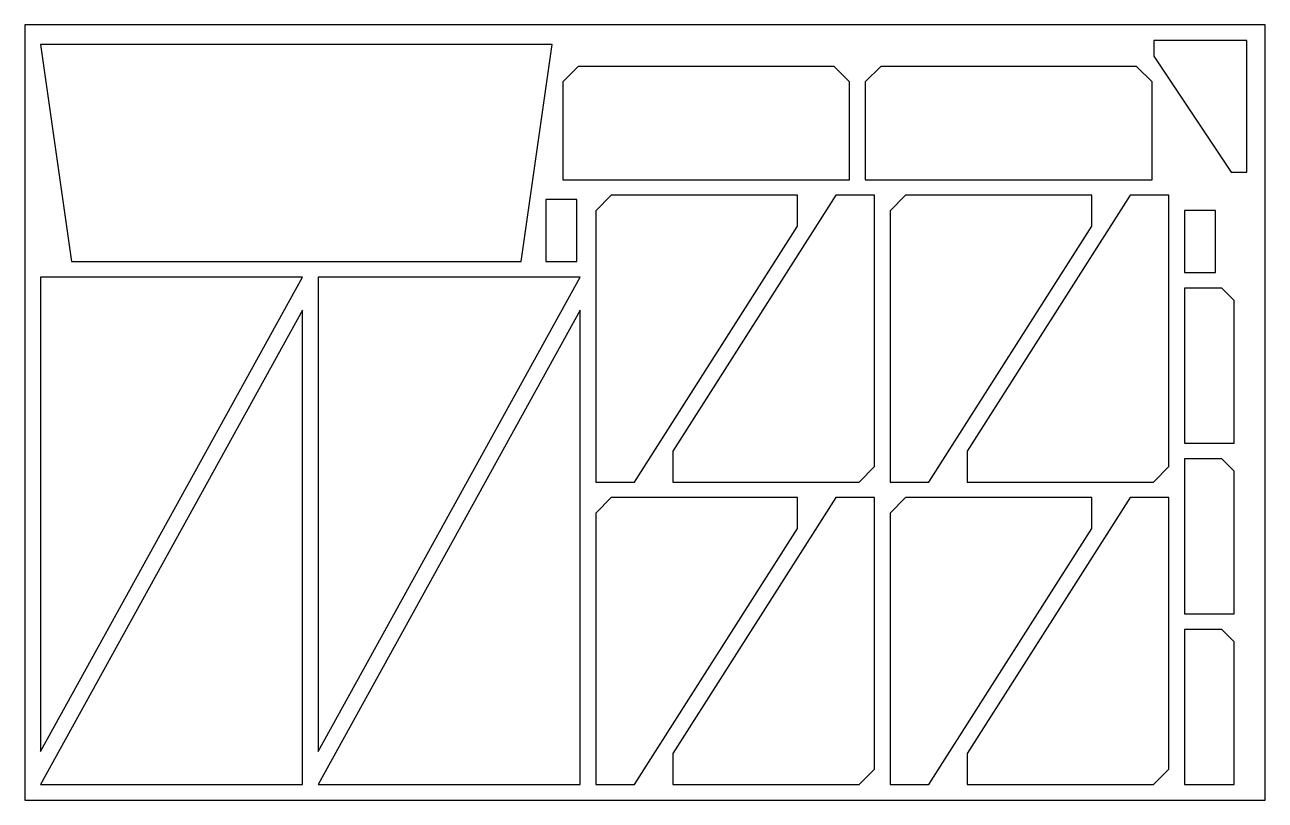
# Model space of a CAD drawing. Header units: metres. Extents: x 0 to 800, y 0 to 500.
import ezdxf

# ---------------------------------------------------------------- set-up
doc = ezdxf.new("R2010")
doc.units = ezdxf.units.M

msp = doc.modelspace()

# ---------------------------------------------------------------- linework, layer by layer
for points in [[(0, 0), (800, 0), (800, 500), (0, 500)], [(728.14, 479.88), (778.14, 404.88), (788.14, 404.88), (788.14, 489.88), (728.14, 489.88)], [(320.11, 347.28), (340.11, 487.28), (10.11, 487.28), (30.11, 347.28)], [(531.97, 400.14), (531.97, 463.14), (521.97, 473.14), (356.97, 473.14), (346.97, 463.14), (346.97, 400.14)], [(727.05, 400.14), (727.05, 463.14), (717.05, 473.14), (552.05, 473.14), (542.05, 463.14), (542.05, 400.14)], [(336.14, 347.28), (356.14, 347.28), (356.14, 387.28), (336.14, 387.28)], [(393.26, 205.12), (498.26, 370.12), (498.26, 390.12), (378.26, 390.12), (368.26, 380.12), (368.26, 205.12)], [(523.05, 390.12), (418.05, 225.12), (418.05, 205.12), (538.05, 205.12), (548.05, 215.12), (548.05, 390.12)], [(583.11, 205.12), (688.11, 370.12), (688.11, 390.12), (568.11, 390.12), (558.11, 380.12), (558.11, 205.12)], [(712.89, 390.12), (607.89, 225.12), (607.89, 205.12), (727.89, 205.12), (737.89, 215.12), (737.89, 390.12)], [(747.95, 340.2), (767.95, 340.2), (767.95, 380.2), (747.95, 380.2)], [(10.11, 337.26), (10.11, 31.43), (179.11, 337.26)], [(189.18, 337.26), (189.18, 31.43), (358.18, 337.26)], [(747.95, 230.17), (779.95, 230.17), (779.95, 322.17), (771.95, 330.17), (747.95, 330.17)], [(179.11, 10.11), (179.11, 315.94), (10.11, 10.11)], [(358.18, 10.11), (358.18, 315.94), (189.18, 10.11)], [(747.95, 120.14), (779.95, 120.14), (779.95, 212.14), (771.95, 220.14), (747.95, 220.14)], [(393.26, 10.11), (498.26, 175.11), (498.26, 195.11), (378.26, 195.11), (368.26, 185.11), (368.26, 10.11)], [(523.05, 195.11), (418.05, 30.11), (418.05, 10.11), (538.05, 10.11), (548.05, 20.11), (548.05, 195.11)], [(583.11, 10.11), (688.11, 175.11), (688.11, 195.11), (568.11, 195.11), (558.11, 185.11), (558.11, 10.11)], [(712.89, 195.11), (607.89, 30.11), (607.89, 10.11), (727.89, 10.11), (737.89, 20.11), (737.89, 195.11)], [(747.95, 10.11), (779.95, 10.11), (779.95, 102.11), (771.95, 110.11), (747.95, 110.11)]]:
    msp.add_lwpolyline(points, close=True)

doc.saveas('drawing.dxf')
